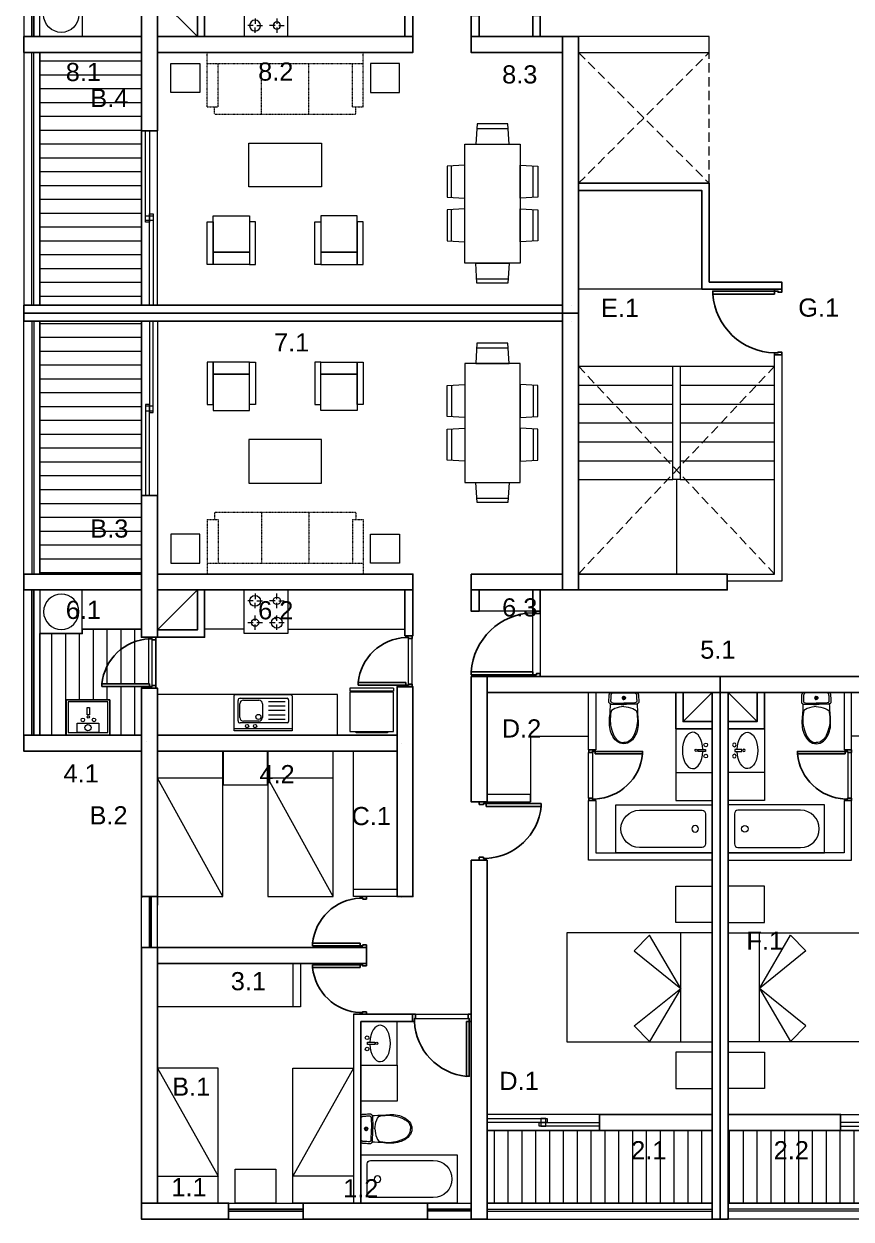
# Model space of a CAD drawing. Header units: inches. Extents: x -1527 to 2005, y 44 to 5900.
# Drawn here: x 76 to 1215, y 44 to 1689 of the extents above; entities that cross this region are included whole.
import ezdxf

# ---------------------------------------------------------------- set-up
doc = ezdxf.new("R2010")
doc.units = ezdxf.units.IN
doc.header["$MEASUREMENT"] = 0
doc.linetypes.add('DASHED', pattern=[19.05, 12.7, -6.35])
doc.linetypes.add('HIDDEN', pattern=[0.375, 0.25, -0.125])
for name, color, linetype, lineweight in [('01 BLOQUES MUEBLES', 252, 'Continuous', 13), ('01 MUROS', 250, 'Continuous', 9), ('AR-PROYECCION', 7, 'Continuous', 9), ('HATCH SUELO', 253, 'Continuous', 5), ('MURO', 250, 'Continuous', 20)]:
    doc.layers.add(name, color=color, linetype=linetype, lineweight=lineweight)
for name, color, linetype in [('01 TEXTO SIMB.', 2, 'Continuous'), ('AR-ARTEFACTOS', 7, 'Continuous'), ('LIMITEHATCH', 2, 'Continuous'), ('Muros X', 3, 'Continuous'), ('Muros Y', 2, 'Continuous'), ('PROYECCIÓN', 250, 'DASHED'), ('PUERTA', 252, 'Continuous')]:
    doc.layers.add(name, color=color, linetype=linetype)
doc.layers.add('VIEWPORT', color=2, linetype='Continuous', lineweight=15, plot=False)
doc.styles.get("Standard").update_dxf_attribs({"font": 'Arial.ttf'})
pattern_1 = [(90, (0, 0), (-19.05, 4e-15), [])]

# ---------------------------------------------------------------- blocks, each defined once
blk = doc.blocks.new('puerta')
at = {"layer": 'PUERTA'}
for points in [[(6345.5, 7465.6), (6341.5, 7465.6), (6341.5, 7455.6), (6344, 7455.6), (6344, 7459.6), (6345.5, 7459.6)], [(6348, 7455.6), (6344, 7455.6), (6344, 7380.1), (6348, 7380.1)], [(6418, 7465.6), (6422, 7465.6), (6422, 7455.6), (6419.5, 7455.6), (6419.5, 7459.6), (6418, 7459.6)]]:
    blk.add_lwpolyline(points, close=True, dxfattribs=at)
blk.add_arc((6340, 7459.2), 79.5, 275.7126, 357.3732, dxfattribs=at)
blk = doc.blocks.new('wcc')
at = {"layer": '01 BLOQUES MUEBLES'}
for p, q in [((5840.7, 7699.7), (5840.8, 7701.7)), ((5840.8, 7702), (5840.9, 7702.3)), ((5840.8, 7701.7), (5840.8, 7702)), ((5840.9, 7702.3), (5841, 7702.6)), ((5841, 7702.6), (5841.1, 7702.9)), ((5841.1, 7702.9), (5841.3, 7703.2)), ((5841.3, 7703.2), (5841.4, 7703.5)), ((5841.4, 7703.5), (5841.6, 7703.9)), ((5841.6, 7703.9), (5841.9, 7704.2)), ((5841.9, 7704.2), (5842.3, 7704.5)), ((5842.3, 7704.5), (5842.6, 7704.7)), ((5842.6, 7704.7), (5842.9, 7704.8)), ((5842.9, 7704.8), (5843.3, 7704.9)), ((5843.3, 7704.9), (5843.6, 7704.9)), ((5843.4, 7699.8), (5843.5, 7701.5)), ((5843.5, 7701.5), (5843.6, 7701.8)), ((5843.6, 7704.9), (5843.9, 7704.9)), ((5843.6, 7702), (5843.7, 7702.3)), ((5843.6, 7701.8), (5843.6, 7702)), ((5843.7, 7702.3), (5843.8, 7702.5)), ((5843.8, 7702.5), (5843.9, 7702.8)), ((5843.9, 7704.9), (5844.2, 7705)), ((5843.9, 7702.8), (5844.1, 7703.1)), ((5844.1, 7703.1), (5844.2, 7703.4)), ((5844.2, 7705), (5860.9, 7705)), ((5844.2, 7703.4), (5844.5, 7703.7)), ((5844.5, 7703.7), (5844.8, 7704)), ((5844.8, 7704), (5845.1, 7704.1)), ((5845.1, 7704.1), (5845.4, 7704.3)), ((5845.4, 7704.3), (5845.6, 7704.3)), ((5845.6, 7704.3), (5845.9, 7704.3)), ((5845.9, 7704.3), (5846.2, 7704.3)), ((5846.2, 7704.3), (5846.5, 7704.4)), ((5846.5, 7704.4), (5860.9, 7704.4)), ((5860.9, 7705), (5877.7, 7704.9)), ((5860.9, 7704.4), (5875.4, 7704.3)), ((5875.4, 7704.3), (5875.7, 7704.3)), ((5875.7, 7704.3), (5876, 7704.3)), ((5876, 7704.3), (5876.2, 7704.3)), ((5876.2, 7704.3), (5876.5, 7704.2)), ((5876.5, 7704.2), (5876.8, 7704.1)), ((5876.8, 7704.1), (5877.1, 7704)), ((5877.1, 7704), (5877.4, 7703.7)), ((5877.4, 7703.7), (5877.6, 7703.4)), ((5877.6, 7703.4), (5877.8, 7703.1)), ((5877.7, 7704.9), (5878, 7704.9)), ((5877.8, 7703.1), (5878, 7702.8)), ((5878, 7704.9), (5878.3, 7704.9)), ((5878, 7702.8), (5878.1, 7702.5)), ((5878.1, 7702.5), (5878.2, 7702.3)), ((5878.2, 7702.3), (5878.3, 7702)), ((5878.3, 7704.9), (5878.6, 7704.9)), ((5878.3, 7702), (5878.3, 7701.8)), ((5878.3, 7701.8), (5878.4, 7701.5)), ((5878.4, 7701.5), (5878.5, 7699.8)), ((5878.6, 7704.9), (5879, 7704.8)), ((5879, 7704.8), (5879.3, 7704.7)), ((5879.3, 7704.7), (5879.6, 7704.5)), ((5879.6, 7704.5), (5880, 7704.2)), ((5880, 7704.2), (5880.2, 7703.9)), ((5880.2, 7703.9), (5880.5, 7703.5)), ((5880.5, 7703.5), (5880.6, 7703.2)), ((5880.6, 7703.2), (5880.8, 7702.9)), ((5880.8, 7702.9), (5880.9, 7702.5)), ((5880.9, 7702.5), (5881, 7702.2)), ((5881, 7702.2), (5881.1, 7701.9)), ((5881.1, 7701.9), (5881.1, 7701.7)), ((5881.1, 7701.7), (5881.2, 7699.7)), ((5840.3, 7691.8), (5840.4, 7693.8)), ((5840.4, 7691.6), (5840.3, 7691.8)), ((5840.4, 7693.8), (5840.5, 7695.8)), ((5840.4, 7691.3), (5840.4, 7691.6)), ((5840.6, 7691), (5840.4, 7691.3)), ((5840.5, 7695.8), (5840.6, 7697.7)), ((5840.6, 7697.7), (5840.7, 7699.7)), ((5840.8, 7690.7), (5840.6, 7691)), ((5841, 7690.4), (5840.8, 7690.7)), ((5841.3, 7690.1), (5841, 7690.4)), ((5841.6, 7689.9), (5841.3, 7690.1)), ((5842, 7689.6), (5841.6, 7689.9)), ((5842.4, 7689.4), (5842, 7689.6)), ((5842.3, 7681.3), (5842.4, 7685.9)), ((5842.6, 7689.4), (5842.4, 7689.4)), ((5842.4, 7685.9), (5842.6, 7689.4)), ((5842.6, 7689.4), (5843.1, 7689.2)), ((5843.1, 7693), (5843.2, 7694.7)), ((5843.1, 7692.8), (5843.1, 7693)), ((5843.2, 7692.6), (5843.1, 7692.8)), ((5843.1, 7689.2), (5843.5, 7689)), ((5843.2, 7694.7), (5843.3, 7696.4)), ((5843.3, 7692.3), (5843.2, 7692.6)), ((5843.3, 7698.1), (5843.4, 7699.8)), ((5843.3, 7696.4), (5843.3, 7698.1)), ((5843.5, 7692), (5843.3, 7692.3)), ((5843.7, 7691.8), (5843.5, 7692)), ((5843.5, 7689), (5844, 7688.9)), ((5844, 7691.5), (5843.7, 7691.8)), ((5844.3, 7691.3), (5844, 7691.5)), ((5844, 7688.9), (5844.3, 7688.9)), ((5844.6, 7691.1), (5844.3, 7691.3)), ((5844.3, 7688.9), (5857.1, 7688.5)), ((5844.9, 7690.9), (5844.6, 7691.1)), ((5845.1, 7690.9), (5844.9, 7690.9)), ((5845.1, 7690.9), (5845.5, 7690.7)), ((5845.5, 7690.7), (5845.9, 7690.6)), ((5845.9, 7690.6), (5846.3, 7690.5)), ((5846.3, 7690.5), (5846.5, 7690.4)), ((5846.5, 7690.4), (5857.6, 7690.1)), ((5851.7, 7684), (5848.6, 7682.8)), ((5854.7, 7684.8), (5851.7, 7684)), ((5857.8, 7685.3), (5854.7, 7684.8)), ((5857.1, 7688.5), (5860.9, 7688.5)), ((5857.6, 7690.1), (5860.9, 7690.1)), ((5860.9, 7685.5), (5857.8, 7685.3)), ((5858.8, 7698), (5858.7, 7697.5)), ((5858.7, 7697.5), (5858.7, 7697)), ((5858.7, 7697), (5858.9, 7696.5)), ((5858.9, 7698.4), (5858.8, 7698)), ((5859.2, 7698.9), (5858.9, 7698.4)), ((5858.9, 7696.5), (5859.2, 7696.1)), ((5859.5, 7699.2), (5859.2, 7698.9)), ((5859.2, 7696.1), (5859.6, 7695.7)), ((5859.9, 7699.5), (5859.5, 7699.2)), ((5859.6, 7695.7), (5860, 7695.5)), ((5859.9, 7698.2), (5859.7, 7697.8)), ((5859.7, 7697.8), (5859.7, 7697.4)), ((5859.7, 7697.4), (5859.7, 7697.1)), ((5859.7, 7697.1), (5859.9, 7696.8)), ((5860.4, 7699.6), (5859.9, 7699.5)), ((5860.2, 7698.5), (5859.9, 7698.2)), ((5859.9, 7696.8), (5860.2, 7696.4)), ((5860, 7695.5), (5860.4, 7695.3)), ((5860.6, 7698.7), (5860.2, 7698.5)), ((5860.2, 7696.4), (5860.5, 7696.3)), ((5860.9, 7699.7), (5860.4, 7699.6)), ((5860.4, 7695.3), (5860.9, 7695.2)), ((5860.5, 7696.3), (5860.9, 7696.2)), ((5860.9, 7698.7), (5860.6, 7698.7)), ((5860.9, 7699.7), (5861.5, 7699.6)), ((5860.9, 7698.7), (5861.3, 7698.7)), ((5861.4, 7696.3), (5860.9, 7696.2)), ((5861.5, 7695.3), (5860.9, 7695.2)), ((5864.2, 7690.1), (5860.9, 7690.1)), ((5864.8, 7688.5), (5860.9, 7688.5)), ((5860.9, 7685.5), (5864.1, 7685.3)), ((5861.3, 7698.7), (5861.7, 7698.5)), ((5861.7, 7696.4), (5861.4, 7696.3)), ((5861.5, 7699.6), (5861.9, 7699.5)), ((5861.9, 7695.5), (5861.5, 7695.3)), ((5861.7, 7698.5), (5862, 7698.2)), ((5862, 7696.8), (5861.7, 7696.4)), ((5861.9, 7699.5), (5862.3, 7699.2)), ((5862.3, 7695.7), (5861.9, 7695.5)), ((5862, 7698.2), (5862.2, 7697.8)), ((5862.2, 7697.1), (5862, 7696.8)), ((5862.2, 7697.8), (5862.2, 7697.4)), ((5862.2, 7697.4), (5862.2, 7697.1)), ((5862.3, 7699.2), (5862.7, 7698.9)), ((5862.7, 7696.1), (5862.3, 7695.7)), ((5862.7, 7698.9), (5863, 7698.4)), ((5863, 7696.5), (5862.7, 7696.1)), ((5863, 7698.4), (5863.1, 7698)), ((5863.1, 7697), (5863, 7696.5)), ((5863.1, 7698), (5863.2, 7697.5)), ((5863.2, 7697.5), (5863.1, 7697)), ((5864.1, 7685.3), (5867.1, 7684.8)), ((5875.4, 7690.4), (5864.2, 7690.1)), ((5877.6, 7688.8), (5864.8, 7688.5)), ((5867.1, 7684.8), (5870.2, 7684)), ((5870.2, 7684), (5873.3, 7682.8)), ((5875.6, 7690.5), (5875.4, 7690.4)), ((5876, 7690.6), (5875.6, 7690.5)), ((5876.4, 7690.7), (5876, 7690.6)), ((5876.8, 7690.8), (5876.4, 7690.7)), ((5877, 7690.9), (5876.8, 7690.8)), ((5877.3, 7691.1), (5877, 7690.9)), ((5877.6, 7691.3), (5877.3, 7691.1)), ((5877.9, 7691.5), (5877.6, 7691.3)), ((5877.9, 7688.9), (5877.6, 7688.8)), ((5878.2, 7691.8), (5877.9, 7691.5)), ((5878.4, 7689), (5877.9, 7688.9)), ((5878.4, 7692), (5878.2, 7691.8)), ((5878.6, 7692.3), (5878.4, 7692)), ((5878.8, 7689.1), (5878.4, 7689)), ((5878.5, 7699.8), (5878.5, 7698.1)), ((5878.5, 7698.1), (5878.6, 7696.4)), ((5878.6, 7696.4), (5878.7, 7694.7)), ((5878.7, 7692.5), (5878.6, 7692.3)), ((5878.7, 7694.7), (5878.8, 7693)), ((5878.8, 7693), (5878.7, 7692.8)), ((5878.7, 7692.8), (5878.7, 7692.5)), ((5879.3, 7689.3), (5878.8, 7689.1)), ((5879.5, 7689.4), (5879.3, 7689.3)), ((5879.3, 7689.3), (5879.4, 7685.9)), ((5879.4, 7685.9), (5879.6, 7681.3)), ((5879.9, 7689.6), (5879.5, 7689.4)), ((5880.2, 7689.9), (5879.9, 7689.6)), ((5880.6, 7690.1), (5880.2, 7689.9)), ((5880.9, 7690.4), (5880.6, 7690.1)), ((5881.1, 7690.7), (5880.9, 7690.4)), ((5881.3, 7691), (5881.1, 7690.7)), ((5881.2, 7699.7), (5881.3, 7697.7)), ((5881.3, 7697.7), (5881.4, 7695.8)), ((5881.4, 7691.3), (5881.3, 7691)), ((5881.4, 7695.8), (5881.5, 7693.8)), ((5881.5, 7691.6), (5881.4, 7691.3)), ((5881.5, 7693.8), (5881.5, 7691.8)), ((5881.5, 7691.8), (5881.5, 7691.6)), ((5841.2, 7664.9), (5841.4, 7670.4)), ((5841.4, 7670.4), (5842, 7675.9)), ((5842, 7675.9), (5842.3, 7681.3)), ((5842.5, 7671.5), (5842.3, 7668.5)), ((5842.3, 7668.5), (5842.3, 7665.6)), ((5842.8, 7674.6), (5842.5, 7671.5)), ((5843.2, 7677.5), (5842.8, 7674.6)), ((5843.8, 7680.2), (5843.2, 7677.5)), ((5846.2, 7681.7), (5843.8, 7680.2)), ((5848.6, 7682.8), (5846.2, 7681.7)), ((5873.3, 7682.8), (5875.6, 7681.7)), ((5875.6, 7681.7), (5878.1, 7680.2)), ((5878.1, 7680.2), (5878.7, 7677.5)), ((5878.7, 7677.5), (5879.1, 7674.6)), ((5879.1, 7674.6), (5879.4, 7671.5)), ((5879.4, 7671.5), (5879.6, 7668.5)), ((5879.6, 7681.3), (5879.9, 7675.9)), ((5879.6, 7668.5), (5879.6, 7665.6)), ((5879.9, 7675.9), (5880.4, 7670.4)), ((5880.4, 7670.4), (5880.7, 7664.9)), ((5841.2, 7662.2), (5841.2, 7664.9)), ((5841.3, 7659.5), (5841.2, 7662.2)), ((5841.6, 7656.9), (5841.3, 7659.5)), ((5842.1, 7654.2), (5841.6, 7656.9)), ((5842.8, 7651.6), (5842.1, 7654.2)), ((5842.3, 7665.6), (5842.5, 7662.6)), ((5842.5, 7662.6), (5842.8, 7659.8)), ((5842.8, 7659.8), (5843.5, 7656.5)), ((5843.7, 7649.1), (5842.8, 7651.6)), ((5843.5, 7656.5), (5844.5, 7653)), ((5844.5, 7653), (5845.4, 7650.5)), ((5877.4, 7652.9), (5876.5, 7650.5)), ((5878.3, 7656.4), (5877.4, 7652.9)), ((5879.1, 7651.6), (5878.2, 7649.1)), ((5879, 7659.8), (5878.3, 7656.4)), ((5879.4, 7662.6), (5879, 7659.8)), ((5879.8, 7654.2), (5879.1, 7651.6)), ((5879.6, 7665.6), (5879.4, 7662.6)), ((5880.2, 7656.9), (5879.8, 7654.2)), ((5880.6, 7659.5), (5880.2, 7656.9)), ((5880.7, 7662.2), (5880.6, 7659.5)), ((5880.7, 7664.9), (5880.7, 7662.2)), ((5844.7, 7646.7), (5843.7, 7649.1)), ((5846, 7644.3), (5844.7, 7646.7)), ((5845.4, 7650.5), (5846.4, 7648.1)), ((5847.4, 7642.1), (5846, 7644.3)), ((5846.4, 7648.1), (5847.3, 7645.9)), ((5847.3, 7645.9), (5848.3, 7643.9)), ((5849.2, 7640), (5847.4, 7642.1)), ((5848.3, 7643.9), (5849.5, 7642)), ((5851.1, 7638.2), (5849.2, 7640)), ((5849.5, 7642), (5851, 7640.3)), ((5851, 7640.3), (5852.7, 7638.9)), ((5853.3, 7636.6), (5851.1, 7638.2)), ((5852.7, 7638.9), (5854.6, 7637.7)), ((5855.7, 7635.4), (5853.3, 7636.6)), ((5854.6, 7637.7), (5856.6, 7636.8)), ((5858.3, 7634.7), (5855.7, 7635.4)), ((5856.6, 7636.8), (5858.8, 7636.3)), ((5860.9, 7634.4), (5858.3, 7634.7)), ((5858.8, 7636.3), (5860.9, 7636.2)), ((5863, 7636.3), (5860.9, 7636.2)), ((5863.6, 7634.7), (5860.9, 7634.4)), ((5865.2, 7636.8), (5863, 7636.3)), ((5866.2, 7635.4), (5863.6, 7634.7)), ((5867.2, 7637.7), (5865.2, 7636.8)), ((5868.5, 7636.6), (5866.2, 7635.4)), ((5869.1, 7638.9), (5867.2, 7637.7)), ((5870.8, 7638.2), (5868.5, 7636.6)), ((5870.8, 7640.3), (5869.1, 7638.9)), ((5872.3, 7642), (5870.8, 7640.3)), ((5872.7, 7640), (5870.8, 7638.2)), ((5873.5, 7643.9), (5872.3, 7642)), ((5874.4, 7642.1), (5872.7, 7640)), ((5874.6, 7645.9), (5873.5, 7643.9)), ((5875.9, 7644.3), (5874.4, 7642.1)), ((5875.5, 7648), (5874.6, 7645.9)), ((5876.5, 7650.5), (5875.5, 7648)), ((5877.2, 7646.6), (5875.9, 7644.3)), ((5878.2, 7649.1), (5877.2, 7646.6))]:
    blk.add_line(p, q, dxfattribs=at)
blk = doc.blocks.new('lavamanoss')
at = {"layer": '01 BLOQUES MUEBLES'}
for p, q in [((5937.7, 7604.3), (5937.7, 7607.3)), ((5937.7, 7607.3), (5947.7, 7607.3)), ((5947.7, 7604.3), (5937.7, 7604.3)), ((5947.7, 7607.3), (5947.7, 7605.8)), ((5947.7, 7605.8), (5947.7, 7604.3))]:
    blk.add_line(p, q, dxfattribs=at)
blk.add_lwpolyline([(5906.9, 7635.6), (5906.9, 7575.6), (5956.9, 7575.6), (5956.9, 7635.6)], close=True, dxfattribs=at)
for centre, radius in [((5935, 7605.8), 1.61), ((5948.2, 7613.5), 2.5), ((5948.2, 7598), 2.5)]:
    blk.add_circle(centre, radius, dxfattribs=at)
blk.add_ellipse((5930.2, 7605.8), major_axis=(0, -25), ratio=0.565157, start_param=1.634018, end_param=7.79076, dxfattribs=at)
blk = doc.blocks.new('tina')
at = {"layer": '01 BLOQUES MUEBLES'}
blk.add_lwpolyline([(5757.6, 7708.3), (5757.6, 7575.6), (5823.9, 7575.6), (5823.9, 7708.3)], close=True, dxfattribs=at)
blk.add_lwpolyline([(5765.1, 7694.7), (5765.1, 7608.4, 0.999997), (5816.4, 7608.4), (5816.4, 7694.7, 0.414214), (5811.6, 7699.4), (5769.9, 7699.4, 0.414214)], format="xyb", close=True, dxfattribs=at)
blk.add_circle((5790.8, 7685.2), 4.55, dxfattribs=at)
blk = doc.blocks.new('puerta3')
at = {"layer": 'PUERTA'}
for points in [[(6322.7, 7702.4), (6325.2, 7702.4), (6325.2, 7707.4), (6326.7, 7707.4), (6326.7, 7712.4), (6322.7, 7712.4)], [(6329.2, 7702.4), (6325.2, 7702.4), (6325.2, 7617.4), (6329.2, 7617.4)], [(6412.7, 7702.4), (6410.2, 7702.4), (6410.2, 7707.4), (6409.2, 7707.4), (6409.2, 7712.4), (6412.7, 7712.4)]]:
    blk.add_lwpolyline(points, close=True, dxfattribs=at)
blk.add_arc((6322.9, 7704.6), 87.4, 274.1495, 358.5881, dxfattribs=at)
blk = doc.blocks.new('lavatorio loggia')
at = {"layer": '01 BLOQUES MUEBLES'}
for p, q in [((-6171.9, -1652.1), (-6220.7, -1652.1)), ((-6220.7, -1652.1), (-6220.7, -1712.1)), ((-6174.5, -1654.7), (-6217.1, -1654.7)), ((-6217.1, -1654.7), (-6217.1, -1709.5)), ((-6174.5, -1709.5), (-6174.5, -1654.7)), ((-6171.9, -1712.1), (-6171.9, -1652.1)), ((-6217.1, -1667), (-6204.1, -1667)), ((-6217.1, -1697.2), (-6217.1, -1667)), ((-6204.1, -1667), (-6204.1, -1697.2)), ((-6192.7, -1684), (-6192.7, -1681)), ((-6192.7, -1681), (-6182.7, -1681)), ((-6192.7, -1684), (-6192.7, -1681)), ((-6192.7, -1681), (-6182.7, -1681)), ((-6182.7, -1684), (-6192.7, -1684)), ((-6182.7, -1684), (-6192.7, -1684)), ((-6182.7, -1681), (-6182.7, -1682.5)), ((-6182.7, -1681), (-6182.7, -1682.5)), ((-6182.7, -1682.5), (-6182.7, -1684)), ((-6182.7, -1682.5), (-6182.7, -1684)), ((-6204.1, -1697.2), (-6217.1, -1697.2)), ((-6217.1, -1709.5), (-6174.5, -1709.5)), ((-6220.7, -1712.1), (-6171.9, -1712.1))]:
    blk.add_line(p, q, dxfattribs=at)
for centre, radius in [((-6210.2, -1682.1), 4.32), ((-6199.5, -1675), 2.5), ((-6199.5, -1690.4), 2.5), ((-6195.5, -1682.5), 1.61)]:
    blk.add_circle(centre, radius, dxfattribs=at)
blk = doc.blocks.new('_Lavaplatos_50x80')
at = {"layer": '01 BLOQUES MUEBLES'}
for p, q in [((0.03, -0.8), (0.03, 0)), ((0.11, -0.73), (0.11, -0.085)), ((0.135, -0.34), (0.135, -0.13)), ((0.14, -0.055), (0.42, -0.055)), ((0.185, -0.08), (0.375, -0.08)), ((0.425, -0.13), (0.425, -0.34)), ((0.45, -0.085), (0.45, -0.385)), ((0.16, -0.704), (0.16, -0.474)), ((0.375, -0.39), (0.185, -0.39)), ((0.22, -0.704), (0.22, -0.474)), ((0.28, -0.704), (0.28, -0.474)), ((0.34, -0.704), (0.34, -0.474)), ((0.4, -0.704), (0.4, -0.474)), ((0.45, -0.385), (0.45, -0.73)), ((0.43, -0.75), (0.13, -0.75))]:
    blk.add_line(p, q, dxfattribs=at)
blk.add_lwpolyline([(0.48, -0.8), (0, -0.8), (0, 0), (0.48, 0, -0.414214), (0.5, -0.02), (0.5, -0.78, -0.414214)], format="xyb", close=True, dxfattribs=at)
for centre, radius in [((0.068, -0.18), 0.0232), ((0.068, -0.29), 0.0232), ((0.193, -0.336), 0.035)]:
    blk.add_circle(centre, radius, dxfattribs=at)
for centre, radius, start, end in [((0.14, -0.085), 0.03, 90, 180), ((0.185, -0.13), 0.05, 90, 180), ((0.375, -0.13), 0.05, 0, 90), ((0.42, -0.085), 0.03, 0, 90), ((0.185, -0.34), 0.05, 180, 270), ((0.375, -0.34), 0.05, 270, 0), ((0.13, -0.73), 0.02, 180, 270), ((0.43, -0.73), 0.02, 270, 0)]:
    blk.add_arc(centre, radius, start, end, dxfattribs=at)
blk = doc.blocks.new('_Cocina_1')
at = {"layer": '01 BLOQUES MUEBLES', "ltscale": 0.02}
for p, q in [((-0.6, -0.3), (-0.6, 0.3)), ((-0.6, 0.3), (0, 0.3)), ((-0.45, 0.175), (-0.45, 0.25)), ((-0.45, 0.175), (-0.45, 0.25)), ((-0.45, 0.175), (-0.45, 0.25)), ((-0.45, 0.175), (-0.45, 0.25)), ((-0.45, 0.175), (-0.45, 0.25)), ((-0.15, 0.175), (-0.15, 0.25)), ((0, 0.3), (0, -0.3)), ((-0.55, 0.15), (-0.475, 0.15)), ((-0.55, 0.15), (-0.475, 0.15)), ((-0.55, 0.15), (-0.475, 0.15)), ((-0.55, 0.15), (-0.475, 0.15)), ((-0.55, 0.15), (-0.475, 0.15)), ((-0.45, 0.05), (-0.45, 0.125)), ((-0.45, 0.05), (-0.45, 0.125)), ((-0.45, 0.05), (-0.45, 0.125)), ((-0.45, 0.05), (-0.45, 0.125)), ((-0.45, 0.05), (-0.45, 0.125)), ((-0.425, 0.15), (-0.35, 0.15)), ((-0.425, 0.15), (-0.35, 0.15)), ((-0.425, 0.15), (-0.35, 0.15)), ((-0.425, 0.15), (-0.35, 0.15)), ((-0.425, 0.15), (-0.35, 0.15)), ((-0.25, 0.15), (-0.175, 0.15)), ((-0.25, 0.15), (-0.175, 0.15)), ((-0.25, 0.15), (-0.175, 0.15)), ((-0.25, 0.15), (-0.175, 0.15)), ((-0.25, 0.15), (-0.175, 0.15)), ((-0.15, 0.125), (-0.15, 0.05)), ((-0.05, 0.15), (-0.125, 0.15)), ((-0.55, -0.15), (-0.475, -0.15)), ((-0.55, -0.15), (-0.475, -0.15)), ((-0.55, -0.15), (-0.475, -0.15)), ((-0.55, -0.15), (-0.475, -0.15)), ((-0.55, -0.15), (-0.475, -0.15)), ((-0.45, -0.125), (-0.45, -0.05)), ((-0.45, -0.125), (-0.45, -0.05)), ((-0.45, -0.125), (-0.45, -0.05)), ((-0.45, -0.125), (-0.45, -0.05)), ((-0.45, -0.125), (-0.45, -0.05)), ((-0.425, -0.15), (-0.35, -0.15)), ((-0.425, -0.15), (-0.35, -0.15)), ((-0.425, -0.15), (-0.35, -0.15)), ((-0.425, -0.15), (-0.35, -0.15)), ((-0.425, -0.15), (-0.35, -0.15)), ((-0.25, -0.15), (-0.175, -0.15)), ((-0.25, -0.15), (-0.175, -0.15)), ((-0.25, -0.15), (-0.175, -0.15)), ((-0.25, -0.15), (-0.175, -0.15)), ((-0.25, -0.15), (-0.175, -0.15)), ((-0.15, -0.125), (-0.15, -0.05)), ((-0.15, -0.125), (-0.15, -0.05)), ((-0.15, -0.125), (-0.15, -0.05)), ((-0.15, -0.125), (-0.15, -0.05)), ((-0.15, -0.125), (-0.15, -0.05)), ((-0.125, -0.15), (-0.05, -0.15)), ((-0.125, -0.15), (-0.05, -0.15)), ((-0.125, -0.15), (-0.05, -0.15)), ((-0.125, -0.15), (-0.05, -0.15)), ((-0.125, -0.15), (-0.05, -0.15)), ((0, -0.3), (-0.6, -0.3)), ((0, -0.3), (-0.6, -0.3)), ((0, -0.3), (-0.6, -0.3)), ((0, -0.3), (-0.6, -0.3)), ((0, -0.3), (-0.6, -0.3)), ((-0.45, -0.25), (-0.45, -0.175)), ((-0.45, -0.25), (-0.45, -0.175)), ((-0.45, -0.25), (-0.45, -0.175)), ((-0.45, -0.25), (-0.45, -0.175)), ((-0.45, -0.25), (-0.45, -0.175)), ((-0.15, -0.175), (-0.15, -0.25))]:
    blk.add_line(p, q, dxfattribs=at)
for centre, radius in [((-0.45, 0.15), 0.05), ((-0.45, 0.15), 0.05), ((-0.45, 0.15), 0.05), ((-0.45, 0.15), 0.05), ((-0.45, 0.15), 0.05), ((-0.15, 0.15), 0.075), ((-0.15, 0.15), 0.075), ((-0.15, 0.15), 0.075), ((-0.15, 0.15), 0.075), ((-0.15, 0.15), 0.075), ((-0.45, -0.15), 0.075), ((-0.45, -0.15), 0.075), ((-0.45, -0.15), 0.075), ((-0.45, -0.15), 0.075), ((-0.45, -0.15), 0.075), ((-0.15, -0.15), 0.05), ((-0.15, -0.15), 0.05), ((-0.15, -0.15), 0.05), ((-0.15, -0.15), 0.05), ((-0.15, -0.15), 0.05)]:
    blk.add_circle(centre, radius, dxfattribs=at)
blk = doc.blocks.new('lav')
at = {"layer": '01 BLOQUES MUEBLES'}
for p, q in [((53035.9, -1515.9), (53035.9, -1455.9)), ((53035.9, -1455.9), (53040.4, -1455.9)), ((53040.4, -1515.9), (53040.4, -1455.9)), ((53041.4, -1515.9), (53041.4, -1455.9)), ((53041.4, -1455.9), (53095.9, -1455.9)), ((53095.9, -1455.9), (53095.9, -1515.9)), ((53097.6, -1464.8), (53095.9, -1464.8)), ((53097.6, -1507.9), (53097.6, -1464.8)), ((53095.9, -1507.9), (53097.6, -1507.9)), ((53035.9, -1515.9), (53040.4, -1515.9)), ((53095.9, -1515.9), (53041.4, -1515.9))]:
    blk.add_line(p, q, dxfattribs=at)
blk = doc.blocks.new('ddd')
at = {"layer": '01 BLOQUES MUEBLES', "linetype": 'HIDDEN', "ltscale": 0.01}
for p, q in [((6188.1, 6399.3), (6113.1, 6399.3)), ((6128.1, 6399.3), (6128.1, 6184.3)), ((6188.1, 6384.3), (6128.1, 6384.3)), ((6188.1, 6399.3), (6188.1, 6384.3)), ((6198.1, 6389.3), (6188.1, 6389.3)), ((6198.1, 6389.3), (6198.1, 6194.3)), ((6198.1, 6324.3), (6128.1, 6324.3)), ((6198.1, 6259.3), (6128.1, 6259.3)), ((6188.1, 6199.3), (6128.1, 6199.3)), ((6188.1, 6199.3), (6188.1, 6184.3)), ((6198.1, 6194.3), (6188.1, 6194.3)), ((6188.1, 6184.3), (6113.1, 6184.3))]:
    blk.add_line(p, q, dxfattribs=at)
blk.add_lwpolyline([(6113.1, 6399.3), (6113.1, 6184.3)], dxfattribs=at)
blk = doc.blocks.new('Sofá 1 cuerpo')
at = {"layer": '01 BLOQUES MUEBLES'}
for points in [[(2459.9, 3659), (2449.9, 3659), (2449.9, 3589), (2459.9, 3589), (2459.9, 3659)], [(2519.9, 3659), (2529.9, 3659), (2529.9, 3589), (2519.9, 3589), (2519.9, 3659)]]:
    blk.add_lwpolyline(points, dxfattribs=at)
for points in [[(2519.9, 3639), (2459.9, 3639), (2459.9, 3659), (2519.9, 3659)], [(2519.9, 3579), (2459.9, 3579), (2459.9, 3639), (2519.9, 3639)]]:
    blk.add_lwpolyline(points, close=True, dxfattribs=at)
blk = doc.blocks.new('bloqued1')
at = {"layer": 'HATCH SUELO'}
h = blk.add_hatch(dxfattribs=at)
h.set_pattern_fill('ANSI31', color=256, scale=6, angle=45)
h.set_pattern_definition(pattern_1)
h.paths.add_polyline_path([(8231.6, 11658.1), (7921.6, 11658.1), (7921.6, 11558.1), (8231.6, 11558.1)])
h = blk.add_hatch(dxfattribs=at)
h.set_pattern_fill('ANSI31', color=256, scale=6, angle=45)
h.set_pattern_definition(pattern_1)
h.paths.add_polyline_path([(7341.9, 10965.4), (7341.9, 11014.1), (7305.6, 11014.1), (7305.6, 10874.1), (7364.1, 10874.1), (7364.1, 10868.1), (7445.6, 10868.1), (7445.6, 10879.1), (7456.6, 10879.1), (7456.6, 10881.3), (7460.1, 10881.3), (7460.1, 10882.6), (7465.3, 10882.6), (7465.3, 10945.6), (7460.1, 10945.6), (7460.1, 10946.9), (7456.6, 10946.9), (7456.6, 10943.5), (7391, 10943.5), (7391, 10946.9), (7456.6, 10946.9), (7456.6, 10949.1), (7445.6, 10949.1), (7445.6, 11014.1), (7401.9, 11014.1), (7401.9, 10965.4)])
h = blk.add_hatch(dxfattribs=at)
h.set_pattern_fill('ANSI31', color=256, scale=6, angle=135)
h.set_pattern_definition([(180, (0, 0), (-4e-15, -19.05), [])])
h.paths.add_polyline_path([(7445.6, 10792.1), (7305.6, 10792.1), (7305.6, 10444.1), (7445.6, 10444.1)])
at = {"layer": '01 BLOQUES MUEBLES', "ltscale": 25}
for p, q in [((7467.6, 11472.2), (7551.3, 11620.9)), ((7737.6, 11472.2), (7654, 11620.9)), ((7557.6, 11236.1), (7467.6, 11073.3)), ((7709.6, 11236.1), (7619.6, 11073.3))]:
    blk.add_line(p, q, dxfattribs=at)
at = {"layer": '01 BLOQUES MUEBLES'}
for p, q in [((8145.5, 11435.5), (8124.3, 11414.3)), ((8188.5, 11362.5), (8145.5, 11435.5)), ((8124.3, 11414.3), (8188.5, 11362.5)), ((8124.3, 11310.7), (8188.5, 11362.5)), ((8188.5, 11362.5), (8145.5, 11289.5)), ((8145.5, 11289.5), (8124.3, 11310.7)), ((7907.8, 10687.6), (7950.3, 10687.6)), ((7872.7, 10592.9), (7872.7, 10635.4)), ((7985.3, 10592.9), (7985.3, 10635.4)), ((7872.7, 10532.8), (7872.7, 10575.3)), ((7985.3, 10532.8), (7985.3, 10575.3)), ((7907.7, 10480.6), (7950.2, 10480.6))]:
    blk.add_line(p, q, dxfattribs=at)
for points in [[(7467.6, 11658.1), (7551.3, 11658.1), (7551.3, 11472.2), (7467.6, 11472.2)], [(7574.7, 11611.6), (7630.5, 11611.6), (7630.5, 11658.1), (7574.7, 11658.1)], [(8181.6, 11500.4), (8231.6, 11500.4), (8231.6, 11450.4), (8181.6, 11450.4)], [(8231.6, 11286.1), (8031.6, 11286.1), (8031.6, 11436.1), (8231.6, 11436.1)], [(8181.6, 11221.9), (8231.6, 11221.9), (8231.6, 11271.9), (8181.6, 11271.9)], [(7557.6, 11036.1), (7467.6, 11036.1), (7467.6, 11236.1), (7557.6, 11236.1)], [(7709.6, 11036.1), (7619.6, 11036.1), (7619.6, 11236.1), (7709.6, 11236.1)], [(7618.6, 11082.6), (7558.6, 11082.6), (7558.6, 11036.1), (7618.6, 11036.1)], [(7364.1, 10814.1), (7305.6, 10814.1), (7305.6, 10874.1), (7364.1, 10874.1)], [(7526.1, 10737.1), (7486.1, 10737.1), (7486.1, 10777.1), (7526.1, 10777.1)], [(7761.1, 10737.1), (7801.1, 10737.1), (7801.1, 10777.1), (7761.1, 10777.1)], [(7950.3, 10693.7), (7907.8, 10693.7), (7906, 10666.1), (7952, 10666.1)], [(7693.6, 10607.1), (7593.6, 10607.1), (7593.6, 10667.1), (7693.6, 10667.1)], [(7890.9, 10502.1), (7890.9, 10666.1), (7967.1, 10666.1), (7967.1, 10502.1)], [(7866.6, 10635.4), (7866.6, 10592.9), (7890.9, 10591.4), (7890.9, 10636.9)], [(7991.4, 10635.4), (7991.4, 10592.9), (7967.1, 10591.4), (7967.1, 10636.9)], [(7866.6, 10575.3), (7866.6, 10532.8), (7890.9, 10531.3), (7890.9, 10576.8)], [(7991.4, 10575.3), (7991.4, 10532.8), (7967.1, 10531.3), (7967.1, 10576.8)], [(7950.2, 10474.5), (7907.7, 10474.5), (7906, 10502.1), (7952, 10502.1)]]:
    blk.add_lwpolyline(points, close=True, dxfattribs=at)
at = {"layer": '01 BLOQUES MUEBLES', "ltscale": 25}
for points in [[(7467.6, 11658.1), (7551.3, 11658.1), (7551.3, 11472.2), (7467.6, 11472.2)], [(7737.6, 11658.1), (7654, 11658.1), (7654, 11472.2), (7737.6, 11472.2)], [(7557.6, 11036.1), (7467.6, 11036.1), (7467.6, 11236.1), (7557.6, 11236.1)], [(7709.6, 11036.1), (7619.6, 11036.1), (7619.6, 11236.1), (7709.6, 11236.1)], [(7981.6, 10955.2), (7981.6, 10955.2)]]:
    blk.add_lwpolyline(points, close=True, dxfattribs=at)
for points in [[(7467.6, 11620.9), (7551.3, 11620.9)], [(7737.6, 11620.9), (7654, 11620.9)], [(7797.6, 11468.1), (7797.6, 11518), (7747.6, 11518)], [(7654.5, 11388.1), (7467.6, 11388.1)], [(7737.6, 11226.1), (7737.6, 11036.1)], [(7981.6, 11015.2), (7981.6, 11105.6)], [(8181.6, 11065.2), (8181.6, 11104.1), (8231.6, 11104.1)], [(7557.6, 11073.3), (7467.6, 11073.3)], [(7709.6, 11073.3), (7619.6, 11073.3)], [(7981.6, 11015.2), (8061.6, 11015.2)]]:
    blk.add_lwpolyline(points, dxfattribs=at)
at = {"layer": '01 BLOQUES MUEBLES'}
for points in [[(8188.5, 11436.1), (8188.5, 11286.1)], [(7715.6, 11014.3), (7715.6, 10958.2), (7467.6, 10958.2)], [(7364.1, 10868.1), (7445.6, 10868.1)], [(7587.1, 10868.1), (7532.6, 10868.1)], [(7647.1, 10868.1), (7808.6, 10868.1)], [(7984.6, 10843.2), (7910.6, 10843.2)]]:
    blk.add_lwpolyline(points, dxfattribs=at)
blk.add_circle((7335.1, 10844.1), 24.3, dxfattribs=at)
at = {"layer": '01 MUROS'}
for p, q in [((7283.6, 11014.1), (7283.6, 10814.1)), ((7305.6, 10814.1), (7305.6, 11014.1)), ((7283.6, 10792.1), (7283.6, 10444.1)), ((7305.6, 10444.1), (7305.6, 10792.1))]:
    blk.add_line(p, q, dxfattribs=at)
for points in [[(7565.6, 11680.1), (7668.3, 11680.1)], [(7839.6, 11680.1), (7899.6, 11680.1)], [(7921.6, 11680.1), (8231.6, 11680.1)], [(7921.6, 11669.1), (8231.6, 11669.1)], [(7921.6, 11666.6), (8231.6, 11666.6)], [(7565.6, 11658.1), (7668.3, 11658.1)], [(7839.6, 11658.1), (7899.6, 11658.1)], [(7921.6, 11658.1), (8231.6, 11658.1)], [(7921.6, 11558.1), (8076.6, 11558.1)], [(8076.6, 11536.1), (7921.6, 11536.1)], [(7445.6, 11306.1), (7445.6, 11226.1)], [(7467.6, 11306.1), (7467.6, 11236.1)], [(7294.6, 10444.1), (7294.6, 10792.1)], [(7297.1, 10444.1), (7297.1, 10792.1)], [(7445.6, 10444.1), (7445.6, 10684.1)], [(7467.6, 10444.1), (7467.6, 10684.1)]]:
    blk.add_lwpolyline(points, dxfattribs=at)
at = {"layer": 'HATCH SUELO'}
for points in [[(7823.1, 11404.1), (7895.6, 11404.1)], [(7823.1, 11398.1), (7895.6, 11398.1)], [(8061.6, 11100.6), (8061.6, 11037.6)], [(8066.8, 11037.6), (8066.8, 11100.6)], [(7460.1, 10945.6), (7460.1, 10882.6)], [(7465.3, 10945.6), (7465.3, 10882.6)], [(7813.3, 10943.8), (7813.3, 10880.7)], [(7818.5, 10943.8), (7818.5, 10880.7)], [(7984.6, 10926.7), (7984.6, 10845.7)], [(7994.6, 10846.7), (7994.6, 10929.2)]]:
    blk.add_lwpolyline(points, dxfattribs=at)
at = {"layer": 'LIMITEHATCH'}
for points in [[(7921.6, 11658.1), (8231.6, 11658.1), (8231.6, 11558.1), (7921.6, 11558.1)], [(7305.6, 11014.1), (7341.9, 11014.1), (7341.9, 10965.4), (7401.9, 10965.4), (7401.9, 11014.1), (7445.6, 11014.1), (7445.6, 10949.1), (7456.6, 10949.1), (7456.6, 10946.9), (7391, 10946.9), (7391, 10943.5), (7456.6, 10943.5), (7456.6, 10946.9), (7460.1, 10946.9), (7460.1, 10945.6), (7465.3, 10945.6), (7465.3, 10882.6), (7460.1, 10882.6), (7460.1, 10881.3), (7456.6, 10881.3), (7456.6, 10879.1), (7445.6, 10879.1), (7445.6, 10868.1), (7364.1, 10868.1), (7364.1, 10874.1), (7305.6, 10874.1)], [(7445.6, 10792.1), (7305.6, 10792.1), (7305.6, 10444.1), (7445.6, 10444.1)]]:
    blk.add_lwpolyline(points, close=True, dxfattribs=at)
at = {"layer": 'MURO'}
for p, q in [((7565.6, 11680.1), (7445.6, 11680.1)), ((7445.6, 11680.1), (7445.6, 11514.5)), ((7565.6, 11658.1), (7565.6, 11680.1)), ((7668.3, 11680.1), (7668.3, 11680.1)), ((7668.3, 11680.1), (7668.3, 11680.1)), ((7467.6, 11328.1), (7467.6, 11658.1)), ((7467.6, 11658.1), (7565.6, 11658.1)), ((7737.6, 11398.1), (7737.6, 11658.1)), ((7921.6, 11533.7), (7921.6, 11600.6)), ((7921.6, 11186.1), (7921.6, 11533.7)), ((7445.6, 11514.5), (7445.6, 11306.1)), ((7737.6, 11429.6), (7737.6, 11429.6)), ((7445.6, 11248.1), (7445.6, 11036.1)), ((7467.6, 11036.1), (7467.6, 11248.1)), ((7797.6, 11226.1), (7797.6, 11036.1)), ((8231.6, 11176.1), (8231.6, 11027.2)), ((7899.6, 10933.2), (7899.6, 11105.6)), ((7797.6, 11036.1), (7467.6, 11036.1)), ((7452.6, 11023.1), (7452.6, 11023.1)), ((8231.6, 11017.2), (8231.6, 11005.2)), ((8231.6, 10995.2), (8231.6, 10986.7))]:
    blk.add_line(p, q, dxfattribs=at)
at = {"layer": 'MURO', "lineweight": 25}
for p, q in [((7668.3, 11658.1), (7668.3, 11680.1)), ((7668.3, 11680.1), (7839.6, 11680.1)), ((7737.6, 11658.1), (7668.3, 11658.1)), ((7819.6, 11236.1), (7819.6, 11014.1)), ((7803.6, 11026.1), (7803.6, 11026.1)), ((7797.6, 11014.1), (7467.6, 11014.1)), ((7910.6, 10814.1), (7984.6, 10814.1)), ((7994.6, 10814.1), (8047.6, 10814.1)), ((8025.6, 10792.1), (7899.6, 10792.1)), ((8025.6, 10444.1), (8025.6, 10792.1)), ((8047.6, 10792.1), (8047.6, 10433.1))]:
    blk.add_line(p, q, dxfattribs=at)
for points in [[(7565.6, 11669.1), (7668.3, 11669.1)], [(7565.6, 11666.6), (7668.3, 11666.6)], [(7839.6, 11680.1), (7839.6, 11658.1)], [(7899.6, 11668.8), (7839.6, 11668.8)], [(7899.6, 11666.3), (7839.6, 11666.3)], [(7839.6, 11658.1), (7747.6, 11658.1), (7747.6, 11408.1)], [(8231.6, 11558.1), (8076.6, 11558.1), (8076.6, 11536.1), (8231.6, 11536.1)], [(7737.6, 11398.1), (7819.1, 11398.1), (7819.1, 11408.1), (7747.6, 11408.1)], [(7654.5, 11328.1), (7467.6, 11328.1)], [(7755.6, 11328.1), (7664.5, 11328.1)], [(7755.6, 11306.1), (7755.6, 11328.1)], [(7467.6, 11306.1), (7445.6, 11306.1)], [(7755.6, 11306.1), (7445.6, 11306.1)], [(7456.6, 11306.1), (7456.6, 11236.1)], [(7459.1, 11306.1), (7459.1, 11236.1)], [(7445.6, 11168.1), (7445.6, 11238.1)], [(7467.6, 11168.1), (7467.6, 11238.1)], [(7467.6, 11236.1), (7445.6, 11236.1)], [(7445.6, 11014.1), (7283.6, 11014.1), (7283.6, 11036.1), (7445.6, 11036.1)], [(7294.6, 10814.1), (7294.6, 11014.1)], [(7297.1, 10814.1), (7297.1, 11014.1)], [(7445.6, 11014.1), (7445.6, 10949.1), (7467.6, 10949.1), (7467.6, 11014.1)], [(7819.6, 11014.1), (7819.6, 10947.2), (7797.6, 10947.2), (7797.6, 11014.1)], [(8181.6, 10955.2), (8181.6, 11005.2), (8231.6, 11005.2)], [(8191.6, 10955.2), (8191.6, 10995.2), (8231.6, 10995.2), (8231.6, 10955.2), (8191.6, 10955.2)], [(8191.6, 10995.2), (8231.6, 10955.2)], [(8071.6, 10955.2), (8181.6, 10955.2)], [(7899.6, 10933.2), (8242.6, 10933.2)], [(7467.6, 10879.1), (7467.6, 10879.1), (7445.6, 10879.1), (7445.6, 10814.1)], [(7532.6, 10814.1), (7532.6, 10879.1), (7467.6, 10879.1)], [(7808.6, 10814.1), (7808.6, 10877.2), (7819.6, 10877.2), (7819.6, 10792.1)], [(7467.6, 10814.1), (7467.6, 10869.1)], [(7522.6, 10814.1), (7522.6, 10869.1), (7467.6, 10869.1)], [(7467.6, 10869.1), (7522.6, 10814.1)], [(7899.6, 10792.1), (7899.6, 10843.2), (7910.6, 10843.2), (7910.6, 10814.1)], [(7994.6, 10843.2), (7984.6, 10843.2), (7984.6, 10814.1)], [(7994.6, 10843.2), (7994.6, 10814.1)], [(7445.6, 10814.1), (7283.6, 10814.1), (7283.6, 10792.1), (7445.6, 10792.1)], [(7522.6, 10814.1), (7467.6, 10814.1)], [(7808.6, 10814.1), (7532.6, 10814.1)], [(7467.6, 10792.1), (7819.6, 10792.1)]]:
    blk.add_lwpolyline(points, dxfattribs=at)
at = {"layer": 'MURO'}
for points in [[(7921.6, 11600.6), (7921.6, 11680.1), (7899.6, 11680.1), (7899.6, 11486.8)], [(8242.6, 11680.1), (8242.6, 11680.1), (8231.6, 11680.1), (8231.6, 11558.1)], [(8231.6, 11536.1), (8231.6, 11186.1)], [(7899.6, 11186.1), (7899.6, 11486.8)], [(7664.5, 11328.1), (7664.5, 11388.1), (7654.5, 11388.1), (7654.5, 11388.1), (7654.5, 11328.1)], [(7803.6, 11237.6), (7803.6, 11237.6)], [(7819.6, 11236.1), (7737.6, 11236.1), (7737.6, 11226.1), (7737.6, 11226.1), (7797.6, 11226.1)], [(7899.6, 11186.1), (7921.6, 11186.1)], [(8231.6, 11186.1), (8061.6, 11186.1), (8061.6, 11104.1)], [(8071.6, 11104.1), (8071.6, 11176.1), (8231.6, 11176.1)], [(7899.6, 11105.6), (7981.6, 11105.6), (7981.6, 11095.6), (7921.6, 11095.6)], [(8061.6, 10955.2), (7921.6, 10955.2), (7921.6, 11095.6)], [(8061.6, 11104.1), (8071.6, 11104.1)], [(8061.6, 11034.1), (8071.6, 11034.1)], [(8061.6, 11034.1), (8061.6, 10955.2)], [(8071.6, 10955.2), (8071.6, 11034.1)], [(7901.6, 10914.7), (7901.6, 10914.7)], [(7445.6, 10792.1), (7445.6, 10684.1), (7467.6, 10684.1), (7467.6, 10792.1)], [(7283.6, 10444.1), (7283.6, 10444.1), (7283.6, 10433.1)], [(8025.6, 10444.1), (7283.6, 10444.1)], [(7452.6, 10445), (7452.6, 10445)]]:
    blk.add_lwpolyline(points, dxfattribs=at)
for points in [[(7993.3, 11547.1), (8076.6, 11547.1), (8076.6, 11552.4), (7993.3, 11552.4)], [(7995.8, 11552.4), (8002.4, 11552.4), (8002.4, 11541.8), (7995.8, 11541.8)], [(7921.6, 11541.8), (8004.6, 11541.8), (8004.6, 11547.1), (7921.6, 11547.1)], [(7451.3, 10558.6), (7451.3, 10684.1), (7456.6, 10684.1), (7456.6, 10558.6)], [(7461.9, 10567.4), (7461.9, 10560.9), (7451.3, 10560.9), (7451.3, 10567.4)], [(7456.6, 10444.1), (7456.6, 10569.9), (7461.9, 10569.9), (7461.9, 10444.1)], [(8037.6, 10444.1), (8037.6, 10444.1)]]:
    blk.add_lwpolyline(points, close=True, dxfattribs=at)
at = {"layer": 'VIEWPORT', "lineweight": 25}
for points in [[(8242.6, 10933.2), (8242.6, 11680.1)], [(8047.6, 10433.1), (7283.6, 10433.1)]]:
    blk.add_lwpolyline(points, dxfattribs=at)
at = {"layer": 'VIEWPORT'}
blk.add_lwpolyline([(8047.6, 10792.1), (8047.6, 10814.1)], dxfattribs=at)
at = {"layer": '01 BLOQUES MUEBLES', "ltscale": 25, "rotation": 270.0005183904703}
blk.add_blockref('tina', (523.2, 16933.6), dxfattribs=at)
at = {"layer": '01 TEXTO SIMB.', "yscale": 0.8333333333333399, "zscale": 0.8333333333333399, "rotation": 180}
for p, xscale in [((9644.3, 13549.6), 0.8333333333333399), ((5642.9, 13549.6), -0.8333333333333399)]:
    blk.add_blockref('Sofá 1 cuerpo', p, dxfattribs=dict(at, xscale=xscale))
at = {"layer": 'AR-ARTEFACTOS', "xscale": -100.00000182431, "yscale": 100.00000182431, "zscale": 100.00000182431, "rotation": 90}
blk.add_blockref('_Lavaplatos_50x80', (7573.1, 11008.2), dxfattribs=at)
at = {"layer": 'AR-PROYECCION', "linetype": 'HIDDEN', "ltscale": 0.01, "xscale": -100.00000182431, "yscale": 100.00000182431, "zscale": 100.00000182431, "rotation": 90}
blk.add_blockref('_Cocina_1', (7617.1, 10814.1), dxfattribs=at)
at = {"layer": 'MURO'}
for name, p, rotation in [('tina', (15456, 5834.3), 90.00061210942471), ('puerta', (14241.1, 18863.7), 180), ('puerta', (15376.2, 4764.1), 90), ('puerta3', (282.2, 17255.9), 270)]:
    blk.add_blockref(name, p, dxfattribs=dict(at, rotation=rotation))
at = {"layer": 'MURO', "xscale": -1}
for name, p, rotation in [('wcc', (15452.6, 17416.8), 90), ('lavamanoss', (2274.7, 18640.8), 179.9999062810082), ('wcc', (2249.1, 18660.2), 179.9999062810455), ('ddd', (13935.4, 16905.2), 90)]:
    blk.add_blockref(name, p, dxfattribs=dict(at, rotation=rotation))
blk.add_blockref('lavamanoss', (13704.6, 3832.5), dxfattribs=at)
at = {"layer": 'MURO'}
for p, xscale, yscale, zscale, rotation in [((1267, 5816.5), -0.8691380080408865, 0.8691380080408865, 0.8691380080408865, 270), ((1267, 16817.7), 0.8691380080408865, 0.8691380080408865, 0.8691380080408865, 270), ((14550.3, 5522.5), 0.8691380080408867, 0.8691380080408867, 0.8691380080408867, 90), ((976.7, 16460.7), 0.8691380080408865, 0.8691380080408865, 0.8691380080408865, 270), ((1329.8, 16458.8), 0.8691380080408865, 0.8691380080408865, 0.8691380080408865, 270)]:
    blk.add_blockref('puerta', p, dxfattribs=dict(at, xscale=xscale, yscale=yscale, zscale=zscale, rotation=rotation))
at = {"layer": 'MURO', "color": 1, "lineweight": 25, "xscale": -1, "rotation": 90}
blk.add_blockref('lavatorio loggia', (5689.8, 4793.4), dxfattribs=at)
at = {"layer": 'PUERTA', "rotation": 90}
blk.add_blockref('lav', (6276.7, -42086.8), dxfattribs=at)
blk = doc.blocks.new('Muros X P2')
at = {"layer": 'Muros X'}
for points in [[(-162, -866), (0, -866), (0, -888), (-162, -888)], [(22, -866), (374, -866), (374, -888), (22, -888)], [(454, -866), (580, -866), (580, -888), (454, -888)], [(-162, -1236), (580, -1236), (580, -1258), (-162, -1258)], [(-162, -1605.9), (0, -1605.9), (0, -1627.9), (-162, -1627.9)], [(22, -1605.9), (374, -1605.9), (374, -1627.9), (22, -1627.9)], [(454, -1605.9), (580, -1605.9), (580, -1627.9), (454, -1627.9)], [(476, -1747.1), (1118, -1747.1), (1118, -1769.1), (476, -1769.1)], [(-162, -1827.9), (0, -1827.9), (0, -1849.9), (-162, -1849.9)], [(22, -1827.9), (352, -1827.9), (352, -1849.9), (22, -1849.9)], [(22, -2119.9), (310, -2119.9), (310, -2141.9), (22, -2141.9)], [(631, -2349.9), (786, -2349.9), (786, -2371.9), (631, -2371.9)], [(808, -2349.9), (963, -2349.9), (963, -2371.9), (808, -2371.9)], [(0, -2471.9), (120, -2471.9), (120, -2493.9), (0, -2493.9)], [(222.7, -2471.9), (394, -2471.9), (394, -2493.9), (222.7, -2493.9)]]:
    blk.add_lwpolyline(points, close=True, dxfattribs=at)
blk = doc.blocks.new('Muros Y P2')
at = {"layer": 'Muros Y'}
for points in [[(0, -779), (22, -779), (22, -974), (0, -974)], [(580, -844), (602, -844), (602, -1605.9), (580, -1605.9)], [(0, -1476), (22, -1476), (22, -1670.9), (0, -1670.9)], [(454, -1725.1), (476, -1725.1), (476, -1897.4), (454, -1897.4)], [(0, -1740.9), (22, -1740.9), (22, -2027.9), (0, -2027.9)], [(352, -1739.1), (374, -1739.1), (374, -2027.9), (352, -2027.9)], [(786, -1747.1), (808, -1747.1), (808, -2471.9), (786, -2471.9)], [(454, -1977.9), (476, -1977.9), (476, -2471.9), (454, -2471.9)], [(0, -2097.9), (22, -2097.9), (22, -2449.9), (0, -2449.9)]]:
    blk.add_lwpolyline(points, close=True, dxfattribs=at)
blk = doc.blocks.new('Nombres Muros X')
at = {"layer": 'Muros X', "char_height": 25}
for s, insert, attachment_point in [('8.1', (-104.3, -905.7), 7), ('8.2', (160.7, -905.1), 7), ('8.3', (496.8, -909), 7), ('7.1', (182.6, -1252.6), 1), ('6.1', (-104.3, -1620.8), 1), ('6.2', (160.7, -1621.3), 1), ('6.3', (496.8, -1617.4), 1), ('5.1', (769.6, -1675.5), 1), ('4.1', (-107.4, -1845.9), 1), ('4.2', (162.5, -1846.9), 1), ('3.1', (123, -2131.9), 1), ('2.1', (674.6, -2364.6), 1), ('2.2', (919.4, -2364.6), 3), ('1.1', (41.2, -2415.4), 1), ('1.2', (277.8, -2417), 1)]:
    blk.add_mtext_dynamic_manual_height_columns(s, width=121.807, gutter_width=12.5, heights=[0], dxfattribs=dict(at, insert=insert, attachment_point=attachment_point))
blk = doc.blocks.new('Nombres Muros Y')
at = {"layer": 'Muros Y', "char_height": 25}
for s, insert, attachment_point in [('B.4', (-70.5, -941.2), 7), ('E.1', (633, -1230), 7), ('G.1', (961, -1230), 9), ('B.3', (-70.5, -1508.8), 1), ('D.2', (496.3, -1784), 1), ('B.2', (-71.6, -1903.6), 1), ('C.1', (289.3, -1904.6), 1), ('F.1', (833.3, -2101.1), 7), ('D.1', (492.9, -2269.2), 1), ('B.1', (42.3, -2277.1), 1)]:
    blk.add_mtext_dynamic_manual_height_columns(s, width=83.517, gutter_width=12.5, heights=[0], dxfattribs=dict(at, insert=insert, attachment_point=attachment_point))

msp = doc.modelspace()

# ---------------------------------------------------------------- linework, layer by layer
at = {"layer": '01 BLOQUES MUEBLES'}
msp.add_lwpolyline([(1009.6, 1323.8), (839.6, 1323.8)], dxfattribs=at)
at = {"layer": 'MURO'}
msp.add_lwpolyline([(839.6, 1649.8), (1019.6, 1649.8), (1019.6, 1663.6), (1019.6, 1663.6), (1019.6, 1671.8), (839.6, 1671.8)], dxfattribs=at)
at = {"layer": 'MURO', "lineweight": 25}
for points in [[(839.6, 1459.8), (1009.6, 1459.8), (1009.6, 1323.8), (1119.6, 1323.8), (1119.6, 1333.8), (1019.6, 1333.8), (1019.6, 1459.8), (1019.6, 1469.8), (839.6, 1469.8)], [(839.6, 931.9), (1044.6, 931.9), (1044.6, 931.9), (1044.6, 931.9), (1044.6, 909.9), (839.6, 909.9)]]:
    msp.add_lwpolyline(points, dxfattribs=at)
at = {"layer": 'PROYECCIÓN', "lineweight": 9}
for p, q in [((839.6, 1649.8), (1019.6, 1469.8)), ((839.6, 1469.8), (1019.6, 1649.8))]:
    msp.add_line(p, q, dxfattribs=at)
at = {"layer": 'PROYECCIÓN', "linetype": 'Continuous', "lineweight": 15}
for p, q in [((1109.6, 1217.9), (1109.6, 1217.9)), ((839.6, 1191.9), (969.6, 1191.9)), ((979.6, 1191.9), (1109.6, 1191.9)), ((839.6, 1165.9), (969.6, 1165.9)), ((979.6, 1165.9), (1109.6, 1165.9)), ((839.6, 1139.9), (969.6, 1139.9)), ((979.6, 1139.9), (1109.6, 1139.9)), ((839.6, 1113.9), (969.6, 1113.9)), ((979.6, 1113.9), (1109.6, 1113.9)), ((839.6, 1087.9), (969.6, 1087.9)), ((979.6, 1087.9), (1109.6, 1087.9)), ((839.6, 1061.9), (969.6, 1061.9)), ((979.6, 1061.9), (1109.6, 1061.9))]:
    msp.add_line(p, q, dxfattribs=at)
at = {"layer": 'PROYECCIÓN', "lineweight": 9}
for points in [[(1019.6, 1469.8), (1019.6, 1649.8)], [(839.6, 1217.9), (1109.6, 931.9)], [(839.6, 931.9), (1109.6, 1217.9)]]:
    msp.add_lwpolyline(points, dxfattribs=at)
at = {"layer": 'PROYECCIÓN', "linetype": 'Continuous', "lineweight": 15}
for points in [[(839.6, 1217.9), (1109.6, 1217.9)], [(969.6, 1217.9), (979.6, 1217.9), (979.6, 1061.9), (969.6, 1061.9)], [(969.6, 1061.9), (969.6, 1217.9)], [(1044.6, 931.9), (1109.6, 931.9), (1109.6, 931.9), (1109.6, 931.9), (1109.6, 931.9), (1109.6, 1233.8), (1119.6, 1233.8), (1119.6, 921.9), (1044.6, 921.9)], [(974.6, 1061.9), (974.6, 931.9)]]:
    msp.add_lwpolyline(points, dxfattribs=at)

# ---------------------------------------------------------------- block references
msp.add_blockref('bloqued1', (-7208, -9142.3))
at = {"xscale": -1}
msp.add_blockref('bloqued1', (9277.2, -9142.3), dxfattribs=at)
at = {"xscale": -1, "rotation": 180}
msp.add_blockref('bloqued1', (-7208, 11724), dxfattribs=at)
at = {"rotation": 180}
msp.add_blockref('bloqued1', (9277.2, 11724), dxfattribs=at)
at = {"layer": 'MURO', "lineweight": 25, "rotation": 270}
msp.add_blockref('puerta3', (-6592.8, 7646.5), dxfattribs=at)
at = {"layer": 'Muros X'}
for name, p in [('Muros X P2', (237.6, 2537.8)), ('Nombres Muros X', (237.6, 2515.8))]:
    msp.add_blockref(name, p, dxfattribs=at)
at = {"layer": 'Muros Y'}
for name in ['Muros Y P2', 'Nombres Muros Y']:
    msp.add_blockref(name, (237.6, 2515.8), dxfattribs=at)

doc.saveas('drawing.dxf')
